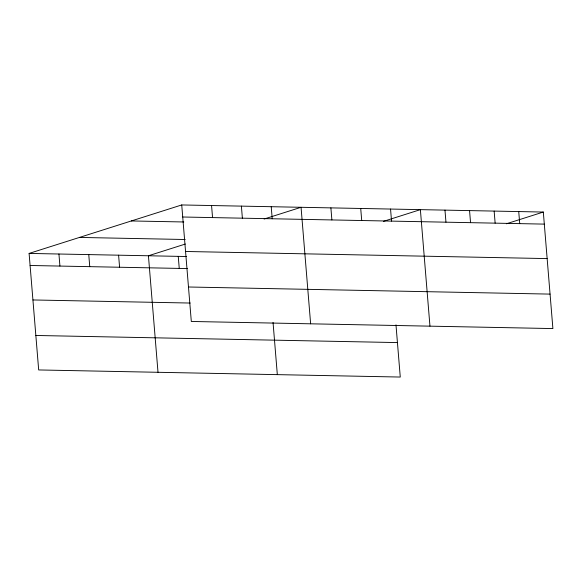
<?xml version="1.0" encoding="UTF-8"?>
<svg xmlns="http://www.w3.org/2000/svg" width="582" height="582" viewBox="0 0 582 582"><rect width="100%" height="100%" fill="white"/><g stroke="black" fill="none" stroke-linecap="round" stroke-linejoin="round"><path stroke-width="0.87" d="M395.978 324.821L400.271 377.049L38.681 369.948L29.1 253.425L181.73 204.951L543.319 212.052L552.9 328.575L191.311 321.468L181.73 204.951M185.36 244.04L148.425 255.767L158.006 372.291M264.119 219.028L301.054 207.294L310.635 323.818M383.443 221.371L420.379 209.636L429.96 326.16M506.384 223.786L543.319 212.052M182.719 217.006L544.308 224.114M131.365 220.949L183.796 221.975M79.465 237.427L185.236 239.508M185.556 251.482L547.145 258.59M29.1 253.425L186.393 256.517M30.089 265.487L187.382 268.571M188.473 286.999L550.063 294.106M32.927 299.956L190.219 303.047M35.844 335.472L397.433 342.58M518.729 211.572L519.726 223.633M494.147 211.091L495.137 223.146M469.558 210.604L470.547 222.666M444.968 210.124L445.958 222.178M390.551 209.054L391.541 221.109M360.716 208.465L361.706 220.527M330.889 207.883L331.878 219.938M271.227 206.705L272.216 218.767M273.038 322.406L277.33 374.633M241.392 206.123L242.381 218.185M211.564 205.533L212.554 217.595M178.259 256.356L179.249 268.411M118.597 255.185L119.586 267.24M88.762 254.596L89.752 266.658M58.935 254.014L59.924 266.069"/></g></svg>
